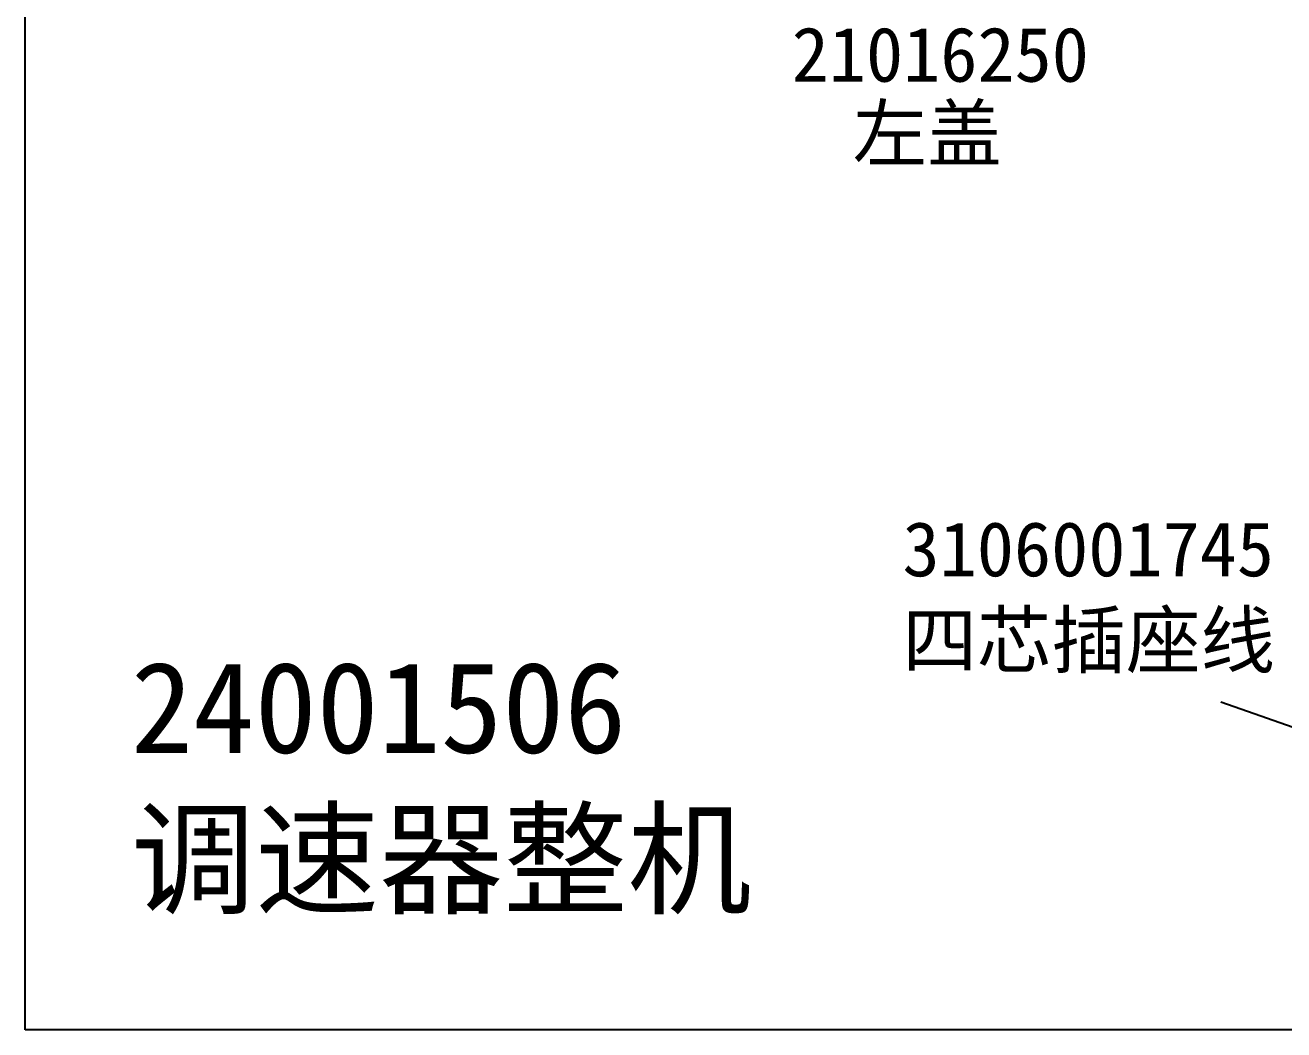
# Model space of a CAD drawing. Header units: millimetres. Extents: x 0 to 549, y 0 to 190.
# Drawn here: x 0 to 69.1, y 0 to 55.2 of the extents above; entities that cross this region are included whole.
import ezdxf

# ---------------------------------------------------------------- set-up
doc = ezdxf.new("R2010")
doc.units = ezdxf.units.MM
doc.styles.get("Standard").update_dxf_attribs({"font": 'SimSun.ttf'})

msp = doc.modelspace()

# ---------------------------------------------------------------- linework, layer by layer
for p, q in [((0, 0), (0, 190)), ((75.407, 14.595), (65.684, 18)), ((270, 0), (0, 0))]:
    msp.add_line(p, q)

# ---------------------------------------------------------------- texts
at = {"color": 1}
msp.add_text('21016250', height=3, dxfattribs=at).set_placement((42.108, 52.096))
at = {"color": 1, "insert": (45.463, 50.761), "char_height": 3, "width": 35.50176, "attachment_point": 1}
msp.add_mtext('左盖', dxfattribs=at)
at = {"color": 7, "insert": (48.195, 27.92), "char_height": 3, "width": 35.50176, "attachment_point": 1}
msp.add_mtext('3106001745\\P四芯插座线', dxfattribs=at)
at = {"color": 3, "insert": (5.807, 20.22), "char_height": 5, "width": 48, "attachment_point": 1}
msp.add_mtext('24001506\\P调速器整机', dxfattribs=at)

doc.saveas('drawing.dxf')
